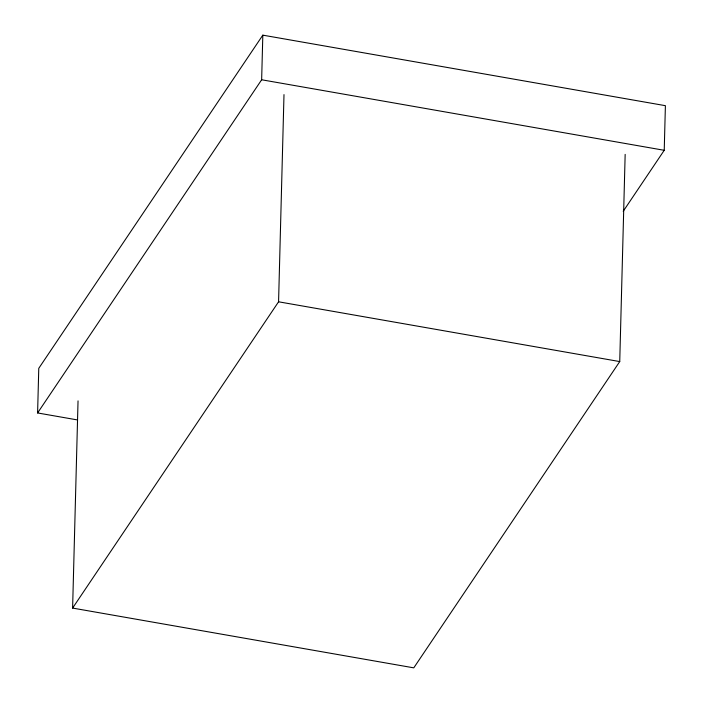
<?xml version="1.0" encoding="UTF-8"?>
<svg xmlns="http://www.w3.org/2000/svg" width="703" height="703" viewBox="0 0 703 703"><rect width="100%" height="100%" fill="white"/><g stroke="black" fill="none" stroke-linecap="round" stroke-linejoin="round"><path stroke-width="1.05" d="M77.541 419.946L37.602 412.951L38.77 368.328L262.817 35.15L665.398 105.678L664.23 150.301L623.21 211.295M625.16 154.379L619.738 361.57L413.777 667.85L72.611 608.077L78.042 400.886M37.602 412.951L261.648 79.773L262.817 35.15M72.611 608.077L278.573 301.798L283.994 94.606M261.648 79.773L664.23 150.301M278.573 301.798L619.738 361.57"/></g></svg>
